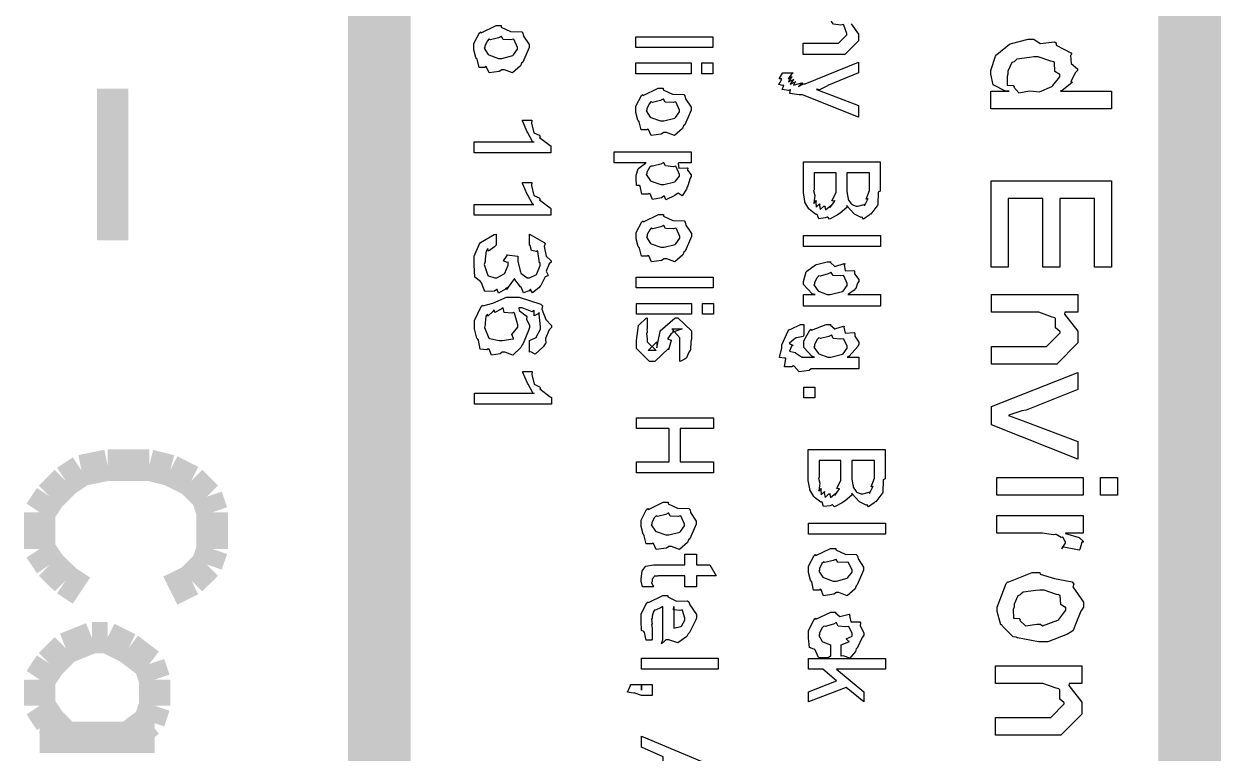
# Model space of a CAD drawing. Extents: x 0.1 to 11.6, y 0.3 to 16.2.
# Drawn here: x 1.5067 to 1.8883, y 1.8616 to 2.094 of the extents above; entities that cross this region are included whole.
import ezdxf

# ---------------------------------------------------------------- set-up
doc = ezdxf.new("R2010")
doc.units = 0
doc.header["$MEASUREMENT"] = 0

msp = doc.modelspace()

# ---------------------------------------------------------------- linework, layer by layer
at = {"color": 0}
for points, const_width in [([(1.62001, 0.531685), (1.62001, 4.18001)], 0.02), ([(1.87831, 0.513346), (1.87831, 4.18001)], 0.02), ([(1.535, 2.07335), (1.535, 2.02501)], 0.01), ([(1.53331, 1.95335), (1.52501, 1.95167)], 0.01), ([(1.54665, 1.95335), (1.53331, 1.95335)], 0.01), ([(1.55333, 1.95167), (1.54665, 1.95335)], 0.01), ([(1.52501, 1.95167), (1.52001, 1.94835)], 0.01), ([(1.56, 1.94835), (1.55333, 1.95167)], 0.01), ([(1.52001, 1.94835), (1.51497, 1.94331)], 0.01), ([(1.565, 1.94331), (1.56, 1.94835)], 0.01), ([(1.51497, 1.94331), (1.51167, 1.93832)], 0.01), ([(1.56668, 1.93832), (1.565, 1.94331)], 0.01), ([(1.51167, 1.93832), (1.51167, 1.92665)], 0.01), ([(1.56668, 1.92665), (1.56668, 1.93832)], 0.01), ([(1.51167, 1.92665), (1.51497, 1.92165)], 0.01), ([(1.565, 1.92165), (1.56668, 1.92665)], 0.01), ([(1.51497, 1.92165), (1.52001, 1.91667)], 0.01), ([(1.56, 1.91667), (1.565, 1.92165)], 0.01), ([(1.52001, 1.91667), (1.52501, 1.91336)], 0.01), ([(1.55333, 1.91336), (1.56, 1.91667)], 0.01), ([(1.52832, 1.89833), (1.52001, 1.89501)], 0.01), ([(1.53331, 1.89833), (1.52832, 1.89833)], 0.01), ([(1.53999, 1.89501), (1.53331, 1.89833)], 0.01), ([(1.52001, 1.89501), (1.51497, 1.88997)], 0.01), ([(1.54665, 1.88997), (1.53999, 1.89501)], 0.01), ([(1.51497, 1.88997), (1.51167, 1.88499)], 0.01), ([(1.54833, 1.88499), (1.54665, 1.88997)], 0.01), ([(1.51167, 1.88499), (1.51167, 1.87668)], 0.01), ([(1.54833, 1.87668), (1.54833, 1.88499)], 0.01), ([(1.51167, 1.87668), (1.51497, 1.87169)], 0.01), ([(1.54665, 1.87169), (1.54833, 1.87668)], 0.01), ([(1.51497, 1.87169), (1.52001, 1.86664)], 0.01), ([(1.53999, 1.86664), (1.54665, 1.87169)], 0.01), ([(1.54833, 1.86664), (1.51167, 1.86664)], 0.01)]:
    msp.add_lwpolyline(points, dxfattribs=dict(at, const_width=const_width))
for points in [[(1.65881, 2.09343), (1.65881, 2.09293), (1.66178, 2.09158), (1.66536, 2.09147), (1.66575, 2.09104), (1.6659, 2.09011), (1.66769, 2.0874), (1.66769, 2.08649), (1.66738, 2.08572), (1.66569, 2.08182), (1.66531, 2.08149), (1.66499, 2.08057), (1.66243, 2.07835), (1.65983, 2.07932), (1.65901, 2.07932), (1.65821, 2.07883), (1.65494, 2.07835), (1.65414, 2.08024), (1.65381, 2.0804), (1.6536, 2.08014), (1.65175, 2.08014), (1.65115, 2.08274), (1.65099, 2.08301), (1.65076, 2.08328), (1.65012, 2.08572), (1.65012, 2.08649), (1.65012, 2.08772), (1.65192, 2.09115), (1.65229, 2.09147), (1.65246, 2.09115), (1.65717, 2.09343), (1.65881, 2.09343)], [(1.65881, 2.08996), (1.65799, 2.08957), (1.65537, 2.08892), (1.65494, 2.08914), (1.65489, 2.08908), (1.6544, 2.0886), (1.6536, 2.08703), (1.6536, 2.08649), (1.65338, 2.08621), (1.65468, 2.08426), (1.65489, 2.0841), (1.65489, 2.0841), (1.65799, 2.08301), (1.65901, 2.08301), (1.65901, 2.08301), (1.66249, 2.08393), (1.66271, 2.0841), (1.66271, 2.0841), (1.66401, 2.08589), (1.66401, 2.08649), (1.66401, 2.08649), (1.66292, 2.08892), (1.66271, 2.08908), (1.66194, 2.08892), (1.65944, 2.08903), (1.65896, 2.08996), (1.65881, 2.08996)], [(1.70176, 2.0899), (1.72629, 2.0899), (1.72629, 2.08643), (1.70176, 2.08643), (1.70176, 2.0899)], [(1.81494, 2.07258), (1.82081, 2.07258), (1.81956, 2.07254), (1.81565, 2.0746), (1.81494, 2.07801), (1.81494, 2.0791), (1.81494, 2.0791), (1.81635, 2.08371), (1.81668, 2.0841), (1.81679, 2.08421), (1.8209, 2.08757), (1.82146, 2.08778), (1.82146, 2.08778), (1.82682, 2.08908), (1.82861, 2.08908), (1.82861, 2.08908), (1.83062, 2.08778), (1.83524, 2.08822), (1.83578, 2.088), (1.83572, 2.08718), (1.84044, 2.08474), (1.84076, 2.08431), (1.84033, 2.08393), (1.84056, 2.08137), (1.8425, 2.07969), (1.8425, 2.0791), (1.84185, 2.07835), (1.84039, 2.07557), (1.84099, 2.07542), (1.84099, 2.07542), (1.84017, 2.07476), (1.83768, 2.07281), (1.83718, 2.07269), (1.83708, 2.07258), (1.85335, 2.07258), (1.85335, 2.06694), (1.81494, 2.06694), (1.81494, 2.07258)], [(1.70176, 2.08154), (1.71935, 2.08154), (1.71935, 2.07807), (1.70176, 2.07807), (1.70176, 2.08154)], [(1.72282, 2.08154), (1.72629, 2.08154), (1.72629, 2.07807), (1.72282, 2.07807), (1.72282, 2.08154)], [(1.74858, 2.07835), (1.75185, 2.07835), (1.75142, 2.07796), (1.75032, 2.0765), (1.75162, 2.07726), (1.75162, 2.07726), (1.75125, 2.07693), (1.75043, 2.07553), (1.75196, 2.07628), (1.75206, 2.07617), (1.75174, 2.0759), (1.75097, 2.07482), (1.75261, 2.07557), (1.75271, 2.07551), (1.75244, 2.07536), (1.75201, 2.07449), (1.75456, 2.07519), (1.75489, 2.07508), (1.7545, 2.07493), (1.75358, 2.07406), (1.75521, 2.07488), (1.75575, 2.07488), (1.77268, 2.08182), (1.77268, 2.07835), (1.76313, 2.07443), (1.76247, 2.074), (1.76031, 2.07297), (1.7596, 2.07319), (1.75944, 2.07314), (1.75939, 2.07308), (1.76237, 2.07194), (1.76269, 2.07183), (1.77268, 2.06793), (1.77268, 2.06424), (1.75489, 2.0714), (1.75385, 2.07135), (1.75082, 2.07183), (1.75103, 2.07292), (1.75097, 2.07292), (1.75038, 2.07275), (1.74843, 2.07303), (1.74892, 2.07433), (1.74881, 2.07443), (1.74854, 2.07433), (1.74735, 2.07465), (1.74815, 2.07611), (1.74815, 2.07661), (1.74804, 2.0765), (1.74739, 2.07644), (1.74849, 2.07824), (1.74858, 2.07835)], [(1.82861, 2.08344), (1.82726, 2.08328), (1.82324, 2.08274), (1.82254, 2.08214), (1.82232, 2.08192), (1.82156, 2.08165), (1.82036, 2.07894), (1.82036, 2.07801), (1.8201, 2.07725), (1.82015, 2.07449), (1.822, 2.07437), (1.82232, 2.07411), (1.82221, 2.07378), (1.82383, 2.07204), (1.82726, 2.0726), (1.8284, 2.07258), (1.8284, 2.07258), (1.8304, 2.07232), (1.83436, 2.07406), (1.83469, 2.07432), (1.83469, 2.07432), (1.83686, 2.0771), (1.83686, 2.07801), (1.83669, 2.07796), (1.83535, 2.07883), (1.83524, 2.08171), (1.8349, 2.08192), (1.83404, 2.08208), (1.82997, 2.08344), (1.82861, 2.08344)], [(1.71044, 2.07346), (1.71044, 2.07297), (1.71343, 2.07161), (1.71701, 2.0715), (1.71739, 2.07107), (1.71756, 2.07015), (1.71935, 2.06743), (1.71935, 2.06651), (1.71903, 2.06575), (1.71733, 2.06185), (1.71696, 2.06153), (1.71664, 2.0606), (1.71408, 2.05838), (1.71149, 2.05935), (1.71067, 2.05935), (1.70985, 2.05886), (1.7066, 2.05838), (1.70578, 2.06028), (1.70546, 2.06044), (1.70524, 2.06017), (1.7034, 2.06017), (1.70281, 2.06278), (1.70264, 2.06304), (1.70242, 2.06332), (1.70176, 2.06575), (1.70176, 2.06651), (1.70176, 2.06776), (1.70356, 2.07118), (1.70394, 2.0715), (1.7041, 2.07118), (1.70882, 2.07346), (1.71044, 2.07346)], [(1.71044, 2.06999), (1.70964, 2.06961), (1.70703, 2.06896), (1.7066, 2.06917), (1.70654, 2.06911), (1.70606, 2.06862), (1.70524, 2.06706), (1.70524, 2.06651), (1.70503, 2.06624), (1.70632, 2.06429), (1.70654, 2.06413), (1.70654, 2.06413), (1.70964, 2.06304), (1.71067, 2.06304), (1.71067, 2.06304), (1.71414, 2.06396), (1.71436, 2.06413), (1.71436, 2.06413), (1.71565, 2.06592), (1.71565, 2.06651), (1.71565, 2.06651), (1.71457, 2.06896), (1.71436, 2.06911), (1.7136, 2.06896), (1.7111, 2.06907), (1.71061, 2.06999), (1.71044, 2.06999)], [(1.65018, 2.05289), (1.65017, 2.05638), (1.66928, 2.05638), (1.66889, 2.05632), (1.66726, 2.05931), (1.6671, 2.05963), (1.6671, 2.05963), (1.66564, 2.06304), (1.66558, 2.06332), (1.66862, 2.06332), (1.66846, 2.06239), (1.66922, 2.05925), (1.67096, 2.05849), (1.67122, 2.05811), (1.67106, 2.05778), (1.67438, 2.05524), (1.67469, 2.05507), (1.67469, 2.0529), (1.65018, 2.05289)], [(1.69487, 2.05317), (1.7194, 2.05317), (1.7194, 2.04969), (1.7155, 2.04969), (1.71528, 2.04954), (1.71544, 2.04801), (1.71815, 2.04812), (1.71832, 2.04796), (1.71826, 2.04736), (1.7194, 2.0459), (1.7194, 2.04536), (1.71907, 2.04486), (1.71832, 2.04237), (1.7181, 2.0421), (1.71787, 2.04135), (1.71647, 2.03917), (1.71528, 2.04004), (1.71506, 2.03993), (1.71419, 2.03933), (1.71132, 2.03792), (1.71083, 2.03907), (1.71072, 2.03907), (1.70996, 2.03857), (1.70708, 2.03803), (1.70628, 2.03982), (1.70594, 2.03993), (1.70568, 2.03967), (1.70367, 2.03967), (1.70307, 2.04226), (1.7029, 2.04254), (1.70285, 2.04249), (1.70193, 2.04243), (1.70182, 2.04497), (1.70182, 2.04579), (1.70182, 2.04579), (1.70253, 2.04781), (1.70269, 2.04796), (1.70269, 2.04796), (1.70481, 2.04958), (1.70508, 2.04969), (1.69487, 2.04969), (1.69487, 2.05317)], [(1.7105, 2.04969), (1.70969, 2.04932), (1.70708, 2.04861), (1.70665, 2.04867), (1.7066, 2.04861), (1.70611, 2.04818), (1.70529, 2.04671), (1.70529, 2.04622), (1.70508, 2.04596), (1.70638, 2.044), (1.7066, 2.04383), (1.7066, 2.04383), (1.70969, 2.04275), (1.71072, 2.04275), (1.71072, 2.04275), (1.71419, 2.04368), (1.7144, 2.04383), (1.7144, 2.04383), (1.71571, 2.04546), (1.71571, 2.04601), (1.71571, 2.04601), (1.71463, 2.04844), (1.7144, 2.04861), (1.71365, 2.04844), (1.71115, 2.04872), (1.71067, 2.04969), (1.7105, 2.04969)], [(1.75515, 2.05003), (1.77968, 2.05003), (1.77968, 2.04069), (1.77897, 2.04031), (1.77892, 2.03646), (1.77881, 2.03614), (1.77826, 2.03549), (1.77669, 2.03336), (1.77664, 2.03353), (1.77664, 2.03353), (1.7761, 2.03304), (1.77431, 2.03179), (1.77393, 2.03244), (1.77382, 2.03244), (1.7736, 2.03228), (1.77143, 2.03336), (1.77121, 2.03353), (1.77121, 2.03353), (1.76915, 2.03586), (1.76904, 2.03614), (1.76899, 2.03549), (1.76693, 2.03369), (1.76665, 2.03353), (1.7659, 2.03304), (1.76346, 2.03179), (1.76292, 2.03244), (1.76275, 2.03244), (1.76215, 2.03213), (1.76004, 2.03185), (1.75956, 2.03321), (1.75928, 2.03331), (1.75911, 2.03321), (1.757, 2.03489), (1.75689, 2.03504), (1.75689, 2.03504), (1.75564, 2.03722), (1.75558, 2.03743), (1.75558, 2.03743), (1.75515, 2.04021), (1.75515, 2.04112), (1.75515, 2.05003)], [(1.75863, 2.04656), (1.75863, 2.04112), (1.7584, 2.0409), (1.75879, 2.03928), (1.75885, 2.03917), (1.75868, 2.03857), (1.75846, 2.03672), (1.75928, 2.03765), (1.75928, 2.03765), (1.75917, 2.03717), (1.75922, 2.0356), (1.76031, 2.03662), (1.76036, 2.03657), (1.76025, 2.03618), (1.76053, 2.03478), (1.76167, 2.03592), (1.7621, 2.03592), (1.76199, 2.03569), (1.76221, 2.03472), (1.76389, 2.03614), (1.76406, 2.03614), (1.76389, 2.03597), (1.76361, 2.03537), (1.76508, 2.03743), (1.76514, 2.03765), (1.76503, 2.03754), (1.76421, 2.0376), (1.76557, 2.04025), (1.76557, 2.04112), (1.76557, 2.04656), (1.75863, 2.04656)], [(1.76904, 2.04654), (1.76904, 2.04133), (1.76904, 2.04064), (1.76937, 2.03868), (1.76947, 2.03851), (1.76947, 2.03803), (1.7704, 2.03668), (1.77056, 2.03657), (1.77056, 2.0364), (1.77203, 2.03592), (1.77251, 2.03592), (1.77251, 2.03592), (1.77453, 2.03646), (1.77468, 2.03657), (1.77463, 2.03646), (1.77463, 2.03603), (1.77572, 2.03814), (1.77576, 2.03831), (1.77572, 2.03825), (1.77522, 2.03808), (1.77621, 2.04085), (1.77621, 2.04178), (1.77621, 2.04656), (1.76904, 2.04654)], [(1.65017, 2.03299), (1.65017, 2.03646), (1.66926, 2.03646), (1.66889, 2.0364), (1.66726, 2.03939), (1.6671, 2.03971), (1.6671, 2.03971), (1.66564, 2.04312), (1.66558, 2.0434), (1.66862, 2.0434), (1.66846, 2.04247), (1.66922, 2.03933), (1.67096, 2.03857), (1.67122, 2.03819), (1.67106, 2.03786), (1.67438, 2.03532), (1.67469, 2.03515), (1.67469, 2.03299), (1.65017, 2.03299)], [(1.815, 2.044), (1.8534, 2.044), (1.8534, 2.01644), (1.84799, 2.01644), (1.84799, 2.03836), (1.83692, 2.03836), (1.83692, 2.01644), (1.83149, 2.01644), (1.83149, 2.03836), (1.82042, 2.03836), (1.82042, 2.01644), (1.815, 2.01644), (1.815, 2.044)], [(1.71056, 2.03321), (1.71056, 2.03272), (1.71354, 2.03136), (1.71713, 2.03125), (1.7175, 2.03082), (1.71767, 2.02989), (1.71946, 2.02718), (1.71946, 2.02626), (1.71913, 2.0255), (1.71744, 2.0216), (1.71707, 2.02126), (1.71674, 2.02035), (1.71419, 2.01812), (1.71158, 2.0191), (1.71078, 2.0191), (1.70996, 2.01861), (1.70671, 2.01812), (1.70589, 2.02003), (1.70557, 2.02018), (1.70535, 2.01992), (1.7035, 2.01992), (1.7029, 2.02251), (1.70275, 2.02279), (1.70253, 2.02306), (1.70188, 2.0255), (1.70188, 2.02626), (1.70188, 2.02751), (1.70367, 2.03093), (1.70404, 2.03125), (1.70421, 2.03093), (1.70893, 2.03321), (1.71056, 2.03321)], [(1.65717, 2.02692), (1.65717, 2.02344), (1.65668, 2.0229), (1.65474, 2.0216), (1.65457, 2.02235), (1.65457, 2.02235), (1.65403, 2.02154), (1.65369, 2.0191), (1.65369, 2.01824), (1.65343, 2.01725), (1.65457, 2.01378), (1.65479, 2.01367), (1.65479, 2.01367), (1.65674, 2.01303), (1.65739, 2.01303), (1.65739, 2.01303), (1.65978, 2.01432), (1.66, 2.01454), (1.66, 2.01454), (1.66108, 2.01714), (1.66108, 2.01801), (1.66075, 2.01796), (1.65956, 2.01844), (1.66069, 2.02018), (1.66064, 2.0204), (1.66411, 2.01997), (1.66411, 2.01986), (1.66411, 2.01964), (1.66411, 2.01953), (1.66411, 2.01839), (1.66482, 2.01531), (1.66499, 2.01497), (1.66504, 2.01449), (1.6671, 2.01303), (1.66781, 2.01303), (1.66781, 2.01303), (1.67003, 2.01411), (1.67019, 2.01432), (1.67014, 2.01432), (1.67128, 2.01693), (1.67128, 2.01779), (1.67106, 2.01779), (1.67051, 2.02149), (1.67042, 2.02171), (1.67008, 2.02149), (1.66851, 2.02176), (1.66803, 2.02339), (1.66781, 2.02344), (1.66781, 2.02692), (1.66803, 2.02681), (1.67247, 2.02431), (1.67279, 2.02387), (1.67253, 2.023), (1.67312, 2.01992), (1.67475, 2.0185), (1.67475, 2.01801), (1.67415, 2.01753), (1.67312, 2.01514), (1.67378, 2.01389), (1.67367, 2.01367), (1.67285, 2.01335), (1.6715, 2.01064), (1.67128, 2.01042), (1.67079, 2.00982), (1.66878, 2.00825), (1.66818, 2.00933), (1.66803, 2.00933), (1.66769, 2.00896), (1.66596, 2.00831), (1.66521, 2.0101), (1.66499, 2.01019), (1.66499, 2.01019), (1.66314, 2.01253), (1.66303, 2.01281), (1.66238, 2.01199), (1.66054, 2.00933), (1.66086, 2.00999), (1.66086, 2.00999), (1.66021, 2.00944), (1.65799, 2.00819), (1.6575, 2.00933), (1.65739, 2.00933), (1.65668, 2.00885), (1.65365, 2.00874), (1.6525, 2.0115), (1.65218, 2.01193), (1.65218, 2.01193), (1.65044, 2.01329), (1.65022, 2.01719), (1.65022, 2.01844), (1.65022, 2.01992), (1.65186, 2.02393), (1.65218, 2.02431), (1.65218, 2.02431), (1.65663, 2.02686), (1.65717, 2.02692)], [(1.71056, 2.02974), (1.70975, 2.02935), (1.70714, 2.02869), (1.70671, 2.02892), (1.70665, 2.02886), (1.70617, 2.02838), (1.70535, 2.02681), (1.70535, 2.02626), (1.70514, 2.02599), (1.70643, 2.02404), (1.70665, 2.02387), (1.70665, 2.02387), (1.70975, 2.02279), (1.71078, 2.02279), (1.71078, 2.02279), (1.71425, 2.02371), (1.71446, 2.02387), (1.71446, 2.02387), (1.71576, 2.02567), (1.71576, 2.02626), (1.71576, 2.02626), (1.71468, 2.02869), (1.71446, 2.02886), (1.71371, 2.02871), (1.71121, 2.02881), (1.71072, 2.02974), (1.71056, 2.02974)], [(1.75521, 2.02653), (1.77974, 2.02653), (1.77974, 2.02306), (1.75521, 2.02306), (1.75521, 2.02653)], [(1.75521, 2.00776), (1.7589, 2.00776), (1.75797, 2.00797), (1.75521, 2.0109), (1.75521, 2.01187), (1.75521, 2.01187), (1.75607, 2.01492), (1.75629, 2.01514), (1.75629, 2.01514), (1.759, 2.01719), (1.75933, 2.01731), (1.75933, 2.01731), (1.76275, 2.01818), (1.76389, 2.01818), (1.76378, 2.01796), (1.76519, 2.01671), (1.76813, 2.01764), (1.76844, 2.01753), (1.76818, 2.01725), (1.7685, 2.01531), (1.77126, 2.0154), (1.77149, 2.01514), (1.77149, 2.01432), (1.77279, 2.01253), (1.77279, 2.01187), (1.77246, 2.01135), (1.77186, 2.00965), (1.77169, 2.0095), (1.77132, 2.00917), (1.76953, 2.00786), (1.76932, 2.00776), (1.77974, 2.00775), (1.77974, 2.00407), (1.75521, 2.00407), (1.75521, 2.00776)], [(1.70188, 2.01329), (1.7264, 2.01329), (1.7264, 2.00982), (1.70188, 2.00982), (1.70188, 2.01329)], [(1.76389, 2.01471), (1.76307, 2.01432), (1.76047, 2.01361), (1.76004, 2.01367), (1.75999, 2.01361), (1.7595, 2.01313), (1.75868, 2.01156), (1.75868, 2.01101), (1.75851, 2.01079), (1.75976, 2.009), (1.75999, 2.00885), (1.75999, 2.00885), (1.76275, 2.00776), (1.76367, 2.00776), (1.76367, 2.00776), (1.76758, 2.00868), (1.76779, 2.00885), (1.76779, 2.00885), (1.7691, 2.01064), (1.7691, 2.01124), (1.7691, 2.01124), (1.76801, 2.01367), (1.76779, 2.01383), (1.76704, 2.01367), (1.76465, 2.01378), (1.76406, 2.01471), (1.76389, 2.01471)], [(1.81511, 2.00771), (1.84267, 2.00771), (1.84267, 2.00206), (1.83854, 2.00206), (1.83843, 2.00142), (1.84267, 1.99604), (1.84267, 1.99425), (1.84267, 1.99229), (1.83594, 1.98557), (1.8316, 1.98557), (1.81511, 1.98557), (1.81511, 1.99121), (1.83029, 1.99121), (1.83268, 1.99121), (1.83703, 1.99556), (1.83703, 1.99599), (1.83686, 1.99593), (1.83556, 1.99707), (1.83556, 2.00006), (1.83529, 2.00032), (1.83447, 2.00054), (1.83018, 2.00206), (1.82878, 2.00206), (1.81511, 2.00206), (1.81511, 2.00771)], [(1.66786, 1.98936), (1.66786, 1.99306), (1.66786, 1.99306), (1.66992, 1.99403), (1.67003, 1.99414), (1.66997, 1.99419), (1.67133, 1.99664), (1.67133, 1.9974), (1.67133, 1.9974), (1.67096, 2.00146), (1.6709, 2.00196), (1.67057, 2.00163), (1.66928, 2.00092), (1.66932, 2.0025), (1.66917, 2.00261), (1.66872, 2.00217), (1.66547, 2.00347), (1.66439, 2.00347), (1.66456, 2.00265), (1.66683, 2.00097), (1.66699, 2.00065), (1.66689, 1.99983), (1.66786, 1.99789), (1.66786, 1.99718), (1.66754, 1.99631), (1.66585, 1.99214), (1.66547, 1.99175), (1.6651, 1.99083), (1.66249, 1.98844), (1.66, 1.98936), (1.65918, 1.98936), (1.65847, 1.98888), (1.65571, 1.98839), (1.65494, 1.99029), (1.65463, 1.99046), (1.65429, 1.99013), (1.65213, 1.99035), (1.65153, 1.99317), (1.65136, 1.99349), (1.6511, 1.99382), (1.65028, 1.99685), (1.65028, 1.99783), (1.65028, 1.99946), (1.65246, 2.0039), (1.65289, 2.00435), (1.65294, 2.00418), (1.65619, 2.00493), (1.66054, 2.00694), (1.662, 2.00694), (1.6645, 2.00694), (1.67144, 2.00461), (1.67199, 2.00412), (1.67182, 2.0031), (1.67307, 1.99972), (1.67481, 1.99783), (1.67481, 1.99718), (1.67415, 1.99653), (1.67296, 1.99376), (1.67307, 1.99224), (1.67285, 1.99197), (1.67215, 1.99104), (1.6696, 1.98867), (1.66824, 1.98942), (1.66786, 1.98936)], [(1.70193, 2.00489), (1.71951, 2.00489), (1.71951, 2.00142), (1.70193, 2.00142), (1.70193, 2.00489)], [(1.72299, 2.00489), (1.72646, 2.00489), (1.72646, 2.00142), (1.72299, 2.00142), (1.72299, 2.00489)], [(1.6594, 2.00347), (1.65881, 2.00304), (1.65674, 2.002), (1.65657, 2.00282), (1.65657, 2.00282), (1.65614, 2.00228), (1.65457, 2.00088), (1.6544, 2.00151), (1.6544, 2.00151), (1.65397, 2.00082), (1.65375, 1.99875), (1.65375, 1.99804), (1.65349, 1.99718), (1.65483, 1.99382), (1.65506, 1.99371), (1.65506, 1.99371), (1.65815, 1.99306), (1.65918, 1.99306), (1.65918, 1.99306), (1.66265, 1.9936), (1.66287, 1.99371), (1.66271, 1.99371), (1.66222, 1.99496), (1.66417, 1.99729), (1.66417, 1.99804), (1.66417, 1.99804), (1.66308, 2.00174), (1.66287, 2.00196), (1.66217, 2.00174), (1.65972, 2.002), (1.65944, 2.00347), (1.6594, 2.00347)], [(1.7054, 2.00028), (1.7054, 1.99681), (1.70529, 1.99658), (1.7054, 1.99593), (1.7054, 1.99572), (1.70518, 1.99517), (1.7054, 1.99365), (1.7054, 1.99311), (1.7054, 1.99268), (1.70822, 1.98986), (1.70714, 1.98986), (1.70563, 1.98986), (1.70844, 1.99268), (1.70844, 1.99072), (1.70888, 1.99289), (1.70953, 1.99593), (1.70953, 1.99615), (1.71431, 2.00028), (1.71517, 2.00028), (1.71951, 1.99615), (1.71951, 1.99354), (1.71924, 1.99274), (1.71913, 1.99013), (1.71907, 1.98986), (1.71869, 1.98931), (1.71789, 1.98757), (1.71778, 1.98747), (1.7175, 1.98725), (1.71604, 1.98644), (1.71582, 1.98637), (1.71582, 1.98986), (1.71582, 1.98986), (1.71582, 1.99067), (1.71582, 1.99094), (1.71582, 1.99094), (1.71582, 1.99274), (1.71582, 1.99332), (1.71582, 1.99397), (1.71322, 1.99681), (1.71451, 1.99681), (1.71647, 1.99681), (1.71365, 1.99572), (1.71365, 1.99615), (1.71343, 1.9955), (1.71294, 1.99511), (1.71186, 1.9936), (1.713, 1.99317), (1.713, 1.99311), (1.71213, 1.99007), (1.71213, 1.99051), (1.70779, 1.98639), (1.70757, 1.98639), (1.70606, 1.98639), (1.70193, 1.99051), (1.70193, 1.99311), (1.70193, 1.99311), (1.70264, 1.99783), (1.70281, 1.9981), (1.70281, 1.9981), (1.70508, 2.00022), (1.7054, 2.00028)], [(1.75526, 1.99821), (1.75526, 1.99474), (1.75504, 1.99436), (1.75299, 1.99397), (1.75288, 1.99388), (1.75222, 1.99354), (1.7506, 1.99214), (1.75179, 1.99164), (1.75179, 1.99149), (1.75136, 1.99126), (1.75071, 1.98969), (1.7525, 1.98926), (1.75265, 1.9891), (1.75265, 1.9891), (1.75456, 1.9879), (1.75483, 1.98779), (1.75478, 1.98779), (1.75467, 1.98779), (1.75771, 1.98779), (1.75874, 1.98779), (1.75786, 1.98807), (1.75526, 1.99083), (1.75526, 1.99169), (1.75526, 1.99294), (1.75722, 1.99642), (1.75765, 1.99669), (1.75776, 1.99642), (1.76237, 1.99821), (1.76394, 1.99821), (1.76383, 1.998), (1.76514, 1.99675), (1.76796, 1.99767), (1.76828, 1.99756), (1.76801, 1.99729), (1.7685, 1.99539), (1.77132, 1.99561), (1.77154, 1.99539), (1.77154, 1.99451), (1.77285, 1.99257), (1.77285, 1.99192), (1.77251, 1.99115), (1.76975, 1.98807), (1.76915, 1.98779), (1.77285, 1.98779), (1.77285, 1.9841), (1.75765, 1.9841), (1.757, 1.98351), (1.75385, 1.98307), (1.75222, 1.98486), (1.75201, 1.98497), (1.75146, 1.98465), (1.74914, 1.98469), (1.74951, 1.98731), (1.7494, 1.98757), (1.74918, 1.98742), (1.74756, 1.98768), (1.74832, 1.99072), (1.74832, 1.99169), (1.74832, 1.99169), (1.75028, 1.99621), (1.75049, 1.99647), (1.75049, 1.99647), (1.75119, 1.99669), (1.75424, 1.99821), (1.75526, 1.99821)], [(1.76417, 1.99474), (1.76329, 1.99436), (1.76058, 1.99371), (1.7601, 1.99393), (1.76004, 1.99388), (1.75956, 1.99337), (1.75874, 1.99181), (1.75874, 1.99126), (1.75851, 1.99099), (1.75982, 1.98904), (1.76004, 1.98888), (1.76004, 1.98888), (1.76297, 1.98779), (1.76394, 1.98779), (1.76394, 1.98779), (1.76764, 1.98872), (1.76785, 1.98888), (1.76785, 1.98888), (1.76915, 1.99067), (1.76915, 1.99126), (1.76915, 1.99126), (1.76807, 1.99349), (1.76785, 1.99365), (1.76708, 1.99349), (1.76465, 1.99376), (1.76426, 1.99474), (1.76417, 1.99474)], [(1.65028, 1.97276), (1.65028, 1.97624), (1.66938, 1.97624), (1.669, 1.97618), (1.66738, 1.97917), (1.66721, 1.97949), (1.66721, 1.97949), (1.66575, 1.98292), (1.66569, 1.98318), (1.66872, 1.98318), (1.66857, 1.98226), (1.66932, 1.97911), (1.67106, 1.97835), (1.67133, 1.97797), (1.67117, 1.97765), (1.67447, 1.9751), (1.67481, 1.97493), (1.67481, 1.97276), (1.65028, 1.97276)], [(1.81511, 1.972), (1.84267, 1.98286), (1.84267, 1.97743), (1.82617, 1.97092), (1.82476, 1.97065), (1.82096, 1.96935), (1.82053, 1.96918), (1.82053, 1.96918), (1.82519, 1.96744), (1.82574, 1.96724), (1.84267, 1.96094), (1.84267, 1.95529), (1.81511, 1.96615), (1.81511, 1.972)], [(1.75532, 1.97825), (1.75879, 1.97825), (1.75879, 1.97478), (1.75532, 1.97478), (1.75532, 1.97825)], [(1.70199, 1.96847), (1.72651, 1.96847), (1.72651, 1.965), (1.71588, 1.965), (1.71588, 1.95437), (1.72651, 1.95437), (1.72651, 1.9509), (1.70199, 1.9509), (1.70199, 1.95437), (1.7124, 1.95437), (1.7124, 1.965), (1.70199, 1.965), (1.70199, 1.96847)], [(1.75672, 1.95833), (1.78125, 1.95833), (1.78125, 1.949), (1.78054, 1.94862), (1.78049, 1.94476), (1.78039, 1.94444), (1.77983, 1.94379), (1.77826, 1.94168), (1.77821, 1.94185), (1.77821, 1.94185), (1.77767, 1.94135), (1.77587, 1.9401), (1.7755, 1.94075), (1.77539, 1.94075), (1.77518, 1.9406), (1.773, 1.94168), (1.77279, 1.94185), (1.77279, 1.94185), (1.77072, 1.94417), (1.77061, 1.94444), (1.77056, 1.94379), (1.7685, 1.942), (1.76824, 1.94185), (1.76747, 1.94135), (1.76503, 1.94011), (1.76449, 1.94075), (1.76432, 1.94075), (1.76372, 1.94043), (1.76161, 1.94015), (1.76113, 1.94151), (1.76085, 1.94162), (1.76069, 1.94151), (1.75857, 1.94319), (1.75846, 1.94336), (1.75846, 1.94336), (1.75722, 1.94553), (1.75717, 1.94575), (1.75717, 1.94575), (1.75672, 1.94851), (1.75672, 1.94943), (1.75672, 1.95833)], [(1.76019, 1.95486), (1.76019, 1.94943), (1.75999, 1.94922), (1.76036, 1.94758), (1.76042, 1.94749), (1.76025, 1.94689), (1.76004, 1.94504), (1.76085, 1.94596), (1.76085, 1.94596), (1.76074, 1.94547), (1.76079, 1.9439), (1.76188, 1.94493), (1.76193, 1.94488), (1.76183, 1.9445), (1.7621, 1.94308), (1.76324, 1.94422), (1.76367, 1.94422), (1.76357, 1.94401), (1.76378, 1.94303), (1.76546, 1.94444), (1.76563, 1.94444), (1.76546, 1.94428), (1.76519, 1.94368), (1.76665, 1.94575), (1.76671, 1.94596), (1.7666, 1.94585), (1.76579, 1.9459), (1.76714, 1.94857), (1.76714, 1.94943), (1.76714, 1.95486), (1.76019, 1.95486)], [(1.77061, 1.95486), (1.77061, 1.94965), (1.77061, 1.94894), (1.77094, 1.947), (1.77106, 1.94683), (1.77106, 1.94635), (1.77197, 1.94499), (1.77214, 1.94488), (1.77214, 1.94471), (1.7736, 1.94422), (1.77408, 1.94422), (1.77408, 1.94422), (1.7761, 1.94476), (1.77626, 1.94488), (1.77621, 1.94476), (1.77621, 1.94433), (1.77729, 1.94646), (1.77735, 1.94661), (1.77729, 1.94656), (1.77681, 1.9464), (1.77778, 1.94917), (1.77778, 1.95008), (1.77778, 1.95486), (1.77061, 1.95486)], [(1.81685, 1.94937), (1.8444, 1.94937), (1.8444, 1.94374), (1.81685, 1.94374), (1.81685, 1.94937)], [(1.84983, 1.94937), (1.85525, 1.94937), (1.85525, 1.94374), (1.84983, 1.94374), (1.84983, 1.94937)], [(1.71208, 1.94151), (1.71208, 1.94103), (1.71506, 1.93967), (1.71864, 1.93956), (1.71903, 1.93913), (1.71918, 1.93821), (1.72097, 1.93549), (1.72097, 1.93457), (1.72065, 1.93381), (1.71897, 1.9299), (1.71858, 1.92958), (1.71826, 1.92865), (1.71571, 1.92643), (1.71311, 1.9274), (1.71229, 1.9274), (1.71149, 1.92692), (1.70822, 1.92643), (1.70742, 1.92833), (1.70708, 1.92849), (1.70687, 1.92822), (1.70503, 1.92822), (1.70443, 1.93083), (1.70426, 1.9311), (1.70404, 1.93138), (1.7034, 1.93381), (1.7034, 1.93457), (1.7034, 1.93582), (1.70518, 1.93924), (1.70557, 1.93956), (1.70574, 1.93924), (1.71044, 1.94151), (1.71208, 1.94151)], [(1.71208, 1.93804), (1.71126, 1.93767), (1.70865, 1.93701), (1.70822, 1.93722), (1.70817, 1.93717), (1.70768, 1.93668), (1.70687, 1.93511), (1.70687, 1.93457), (1.70665, 1.93429), (1.70796, 1.93235), (1.70817, 1.93218), (1.70817, 1.93218), (1.71126, 1.9311), (1.71229, 1.9311), (1.71229, 1.9311), (1.71576, 1.93201), (1.71599, 1.93218), (1.71599, 1.93218), (1.71729, 1.93397), (1.71729, 1.93457), (1.71729, 1.93457), (1.71619, 1.93701), (1.71599, 1.93717), (1.71522, 1.93701), (1.71272, 1.93713), (1.71224, 1.93804), (1.71208, 1.93804)], [(1.81685, 1.93728), (1.8444, 1.93728), (1.8444, 1.93164), (1.83876, 1.93164), (1.83871, 1.93158), (1.8431, 1.93024), (1.84332, 1.93012), (1.84332, 1.93012), (1.8444, 1.92914), (1.8444, 1.92882), (1.84397, 1.92876), (1.84332, 1.92643), (1.8431, 1.92622), (1.83768, 1.92731), (1.83763, 1.92719), (1.83757, 1.92665), (1.83876, 1.92844), (1.83876, 1.92904), (1.83849, 1.9291), (1.838, 1.93024), (1.83789, 1.93035), (1.83729, 1.93033), (1.83572, 1.93121), (1.8355, 1.93121), (1.83475, 1.9311), (1.83137, 1.93164), (1.83029, 1.93164), (1.81685, 1.93164), (1.81685, 1.93728)], [(1.75678, 1.93485), (1.78131, 1.93485), (1.78131, 1.93138), (1.75678, 1.93138), (1.75678, 1.93485)], [(1.70736, 1.91461), (1.70389, 1.91461), (1.70389, 1.91461), (1.70344, 1.91639), (1.70344, 1.91699), (1.70344, 1.91699), (1.70378, 1.91965), (1.70389, 1.91981), (1.70389, 1.91981), (1.70486, 1.92106), (1.70497, 1.92111), (1.70497, 1.92111), (1.70742, 1.92156), (1.70822, 1.92156), (1.71733, 1.92156), (1.71733, 1.92501), (1.72103, 1.92501), (1.72103, 1.92156), (1.72537, 1.92156), (1.72732, 1.91808), (1.72103, 1.91807), (1.72103, 1.91461), (1.71733, 1.91461), (1.71733, 1.91807), (1.70888, 1.91808), (1.70865, 1.91792), (1.70762, 1.91792), (1.70757, 1.91786), (1.70747, 1.91769), (1.70714, 1.91732), (1.70714, 1.91721), (1.70697, 1.91699), (1.70692, 1.91635), (1.70692, 1.91612), (1.70676, 1.9159), (1.70725, 1.91476), (1.70736, 1.91461)], [(1.76546, 1.92682), (1.76546, 1.92632), (1.76844, 1.92497), (1.77203, 1.92486), (1.7724, 1.92443), (1.77257, 1.9235), (1.77436, 1.92079), (1.77436, 1.91988), (1.77403, 1.91911), (1.77235, 1.91521), (1.77197, 1.91488), (1.77165, 1.91396), (1.7691, 1.91174), (1.76649, 1.91271), (1.76568, 1.91271), (1.76486, 1.91222), (1.76161, 1.91174), (1.76079, 1.91363), (1.76047, 1.91379), (1.76025, 1.91353), (1.7584, 1.91353), (1.75782, 1.91612), (1.75765, 1.9164), (1.75743, 1.91667), (1.75678, 1.91911), (1.75678, 1.91986), (1.75678, 1.92111), (1.75857, 1.92454), (1.75896, 1.92486), (1.75911, 1.92454), (1.76383, 1.92682), (1.76546, 1.92682)], [(1.76546, 1.92333), (1.76465, 1.92296), (1.76204, 1.92231), (1.76161, 1.92253), (1.76156, 1.92247), (1.76107, 1.92199), (1.76025, 1.92042), (1.76025, 1.91988), (1.76004, 1.9196), (1.76133, 1.91764), (1.76156, 1.91749), (1.76156, 1.91749), (1.76465, 1.9164), (1.76568, 1.9164), (1.76568, 1.9164), (1.76915, 1.91732), (1.76937, 1.91749), (1.76937, 1.91749), (1.77067, 1.91928), (1.77067, 1.91988), (1.77067, 1.91988), (1.76958, 1.92231), (1.76937, 1.92247), (1.76861, 1.92231), (1.76611, 1.92242), (1.76563, 1.92333), (1.76546, 1.92333)], [(1.83057, 1.91917), (1.83062, 1.91857), (1.83524, 1.91721), (1.84082, 1.91612), (1.84142, 1.91547), (1.84104, 1.91461), (1.84446, 1.90972), (1.84446, 1.9081), (1.84358, 1.90685), (1.84179, 1.9024), (1.84115, 1.90067), (1.84076, 1.90028), (1.83936, 1.89947), (1.83306, 1.89703), (1.831, 1.89703), (1.83014, 1.89703), (1.82346, 1.89833), (1.82297, 1.89854), (1.822, 1.89865), (1.81868, 1.90201), (1.81842, 1.90246), (1.81814, 1.90246), (1.81689, 1.90668), (1.81689, 1.9081), (1.81689, 1.9081), (1.81976, 1.91564), (1.82036, 1.91612), (1.82064, 1.91618), (1.82807, 1.91917), (1.83057, 1.91917)], [(1.83057, 1.91351), (1.82921, 1.91336), (1.82519, 1.91282), (1.82449, 1.91222), (1.82428, 1.912), (1.82351, 1.91174), (1.82232, 1.90901), (1.82232, 1.9081), (1.82206, 1.90733), (1.8221, 1.90457), (1.82394, 1.90446), (1.82428, 1.90419), (1.82417, 1.90386), (1.82601, 1.90213), (1.82958, 1.90267), (1.83078, 1.90267), (1.83143, 1.90218), (1.83632, 1.90397), (1.83664, 1.90419), (1.83664, 1.90419), (1.83882, 1.90713), (1.83882, 1.9081), (1.83865, 1.90799), (1.83724, 1.9089), (1.83697, 1.91179), (1.83664, 1.912), (1.83583, 1.91217), (1.83188, 1.91351), (1.83057, 1.91351)], [(1.70692, 1.90138), (1.70692, 1.89789), (1.70671, 1.89762), (1.70503, 1.89757), (1.70449, 1.90001), (1.70432, 1.90028), (1.70432, 1.90028), (1.70356, 1.90067), (1.70344, 1.90365), (1.70344, 1.90462), (1.70344, 1.90593), (1.70524, 1.9095), (1.70563, 1.90983), (1.70578, 1.90956), (1.71035, 1.91178), (1.71192, 1.91178), (1.71192, 1.91135), (1.71468, 1.91), (1.71821, 1.91015), (1.71864, 1.90983), (1.71892, 1.90881), (1.72103, 1.90571), (1.72103, 1.90462), (1.72071, 1.90386), (1.71886, 1.89996), (1.71843, 1.89962), (1.71804, 1.89876), (1.71517, 1.89671), (1.71224, 1.89768), (1.71126, 1.89768), (1.71094, 1.89735), (1.7099, 1.89643), (1.71039, 1.89768), (1.71039, 1.89768), (1.71039, 1.90831), (1.70985, 1.90793), (1.70796, 1.90713), (1.70779, 1.90722), (1.70779, 1.90722), (1.70736, 1.90674), (1.70692, 1.90517), (1.70692, 1.90462), (1.70671, 1.90429), (1.70692, 1.90267), (1.70692, 1.90267), (1.70676, 1.90256), (1.70692, 1.90138), (1.70692, 1.90138)], [(1.71386, 1.90831), (1.71386, 1.90136), (1.71386, 1.90136), (1.7161, 1.90192), (1.71625, 1.90201), (1.71625, 1.90201), (1.71733, 1.90397), (1.71733, 1.90462), (1.71733, 1.90462), (1.71658, 1.90707), (1.71647, 1.90722), (1.71582, 1.90707), (1.71371, 1.90722), (1.71386, 1.90831), (1.71386, 1.90831)], [(1.76378, 1.89611), (1.76378, 1.89242), (1.76307, 1.89199), (1.75993, 1.89208), (1.7589, 1.89453), (1.75857, 1.89481), (1.75851, 1.89475), (1.75706, 1.89518), (1.75683, 1.89817), (1.75683, 1.89914), (1.75683, 1.9005), (1.75863, 1.90425), (1.759, 1.90457), (1.75917, 1.90425), (1.76389, 1.90653), (1.76551, 1.90653), (1.7654, 1.90631), (1.76682, 1.90506), (1.76975, 1.90582), (1.77007, 1.90565), (1.76981, 1.90539), (1.77029, 1.90343), (1.77311, 1.90338), (1.77333, 1.90306), (1.77328, 1.90218), (1.77442, 1.8999), (1.77442, 1.89914), (1.77393, 1.89844), (1.77225, 1.89507), (1.77203, 1.89481), (1.77181, 1.89399), (1.76997, 1.89182), (1.76779, 1.89253), (1.76725, 1.89242), (1.76725, 1.89611), (1.76725, 1.89611), (1.76969, 1.89708), (1.76986, 1.89719), (1.76958, 1.89725), (1.76882, 1.898), (1.77072, 1.89887), (1.77072, 1.89914), (1.77072, 1.89985), (1.76964, 1.90181), (1.76942, 1.90196), (1.76867, 1.90181), (1.76628, 1.90207), (1.76568, 1.90306), (1.76551, 1.90306), (1.76471, 1.90267), (1.7621, 1.90196), (1.76167, 1.90201), (1.76161, 1.90196), (1.76113, 1.90147), (1.76031, 1.8999), (1.76031, 1.89936), (1.7601, 1.89908), (1.76101, 1.89735), (1.76118, 1.89719), (1.76118, 1.89719), (1.76346, 1.89615), (1.76378, 1.89611)], [(1.7035, 1.89182), (1.72803, 1.89182), (1.72803, 1.88835), (1.7035, 1.88835), (1.7035, 1.89182)], [(1.75683, 1.89176), (1.78136, 1.89176), (1.78136, 1.88829), (1.76574, 1.88829), (1.77442, 1.88114), (1.77442, 1.87788), (1.76878, 1.88243), (1.75683, 1.87788), (1.75683, 1.88114), (1.76574, 1.8846), (1.76139, 1.88829), (1.75683, 1.88829), (1.75683, 1.89176)], [(1.8164, 1.88943), (1.84397, 1.88943), (1.84397, 1.88379), (1.83985, 1.88379), (1.83974, 1.88314), (1.84397, 1.87776), (1.84397, 1.87597), (1.84397, 1.87403), (1.83724, 1.86729), (1.8329, 1.86729), (1.8164, 1.86729), (1.8164, 1.87294), (1.8316, 1.87294), (1.83399, 1.87294), (1.83832, 1.87728), (1.83832, 1.87771), (1.83817, 1.87765), (1.83686, 1.87879), (1.83686, 1.88178), (1.83658, 1.88206), (1.83578, 1.88226), (1.83149, 1.88379), (1.83008, 1.88379), (1.8164, 1.88379), (1.8164, 1.88943)], [(1.7035, 1.8834), (1.70697, 1.88342), (1.70697, 1.87993), (1.7035, 1.87993), (1.7035, 1.87993), (1.70144, 1.88069), (1.70133, 1.88081), (1.7009, 1.88064), (1.69911, 1.88097), (1.70008, 1.88314), (1.70003, 1.8834), (1.7035, 1.8834), (1.7035, 1.88308), (1.7035, 1.88238), (1.7035, 1.88211), (1.7035, 1.882), (1.7035, 1.88167), (1.7035, 1.88167), (1.7035, 1.8834)], [(1.70356, 1.86692), (1.72808, 1.85671), (1.72808, 1.8526), (1.70356, 1.84239), (1.70356, 1.84586), (1.7105, 1.8489), (1.7105, 1.8604), (1.70356, 1.86344), (1.70356, 1.86692)]]:
    msp.add_lwpolyline(points, close=True, dxfattribs=at)
msp.add_lwpolyline([(1.7704, 2.09397), (1.77268, 2.09071), (1.77268, 2.08963), (1.77268, 2.08854), (1.76833, 2.08421), (1.76551, 2.08421), (1.7551, 2.08419), (1.7551, 2.08789), (1.76486, 2.08789), (1.76639, 2.08789), (1.76899, 2.0905), (1.76899, 2.09093), (1.76899, 2.09093), (1.76807, 2.09353), (1.7679, 2.09375), (1.76714, 2.09358), (1.76471, 2.09386), (1.764, 2.09483)], dxfattribs=at)

doc.saveas('drawing.dxf')
